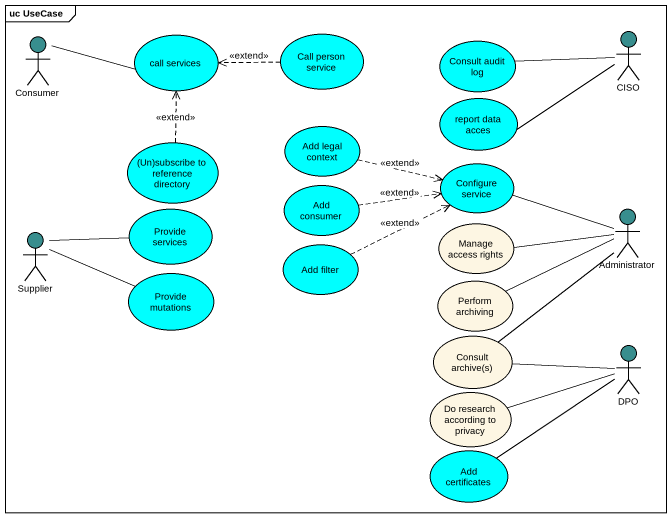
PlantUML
@startuml
mainframe uc UseCase
actor Consumer #388E8E
usecase "call services" as call_services #00FFFF
usecase "Call person service" as Call_person_service #00FFFF
usecase "Consult audit log" as Consult_audit_log #00FFFF
actor CISO #388E8E
usecase "report data acces" as report_data_acces #00FFFF
usecase "(Un)subscribe to reference directory" as Un_subscribe_to_reference #00FFFF
usecase "Add legal context" as Add_legal_context #00FFFF
usecase "Add consumer" as Add_consumer #00FFFF
usecase "Configure service" as Configure_service #00FFFF
actor Supplier #388E8E
usecase "Provide services" as Provide_services #00FFFF
usecase "Manage access rights" as Manage_access_rights
actor Administrator #388E8E
usecase "Provide mutations" as Provide_mutations #00FFFF
usecase "Add filter" as Add_filter #00FFFF
usecase "Perform archiving" as Perform_archiving
usecase "Consult archive(s)" as Consult_archive_s
actor DPO #388E8E
usecase "Do research according to privacy" as Do_research_according_to
usecase "Add certificates" as Add_certificates #00FFFF
Consumer -right- call_services
Call_person_service .left.> call_services : <<extend>>
CISO -left- Consult_audit_log
CISO -left- report_data_acces
Un_subscribe_to_reference .up.> call_services : <<extend>>
Add_legal_context .right.> Configure_service : <<extend>>
Add_consumer .right.> Configure_service : <<extend>>
Supplier -right- Provide_services
Supplier -right- Provide_mutations
Administrator -left- Configure_service
Administrator -left- Manage_access_rights
Administrator -- Consult_archive_s
Add_filter .right.> Configure_service : <<extend>>
Perform_archiving -right- Administrator
DPO -left- Consult_archive_s
DPO -left- Add_certificates
Do_research_according_to -right- DPO
@enduml
